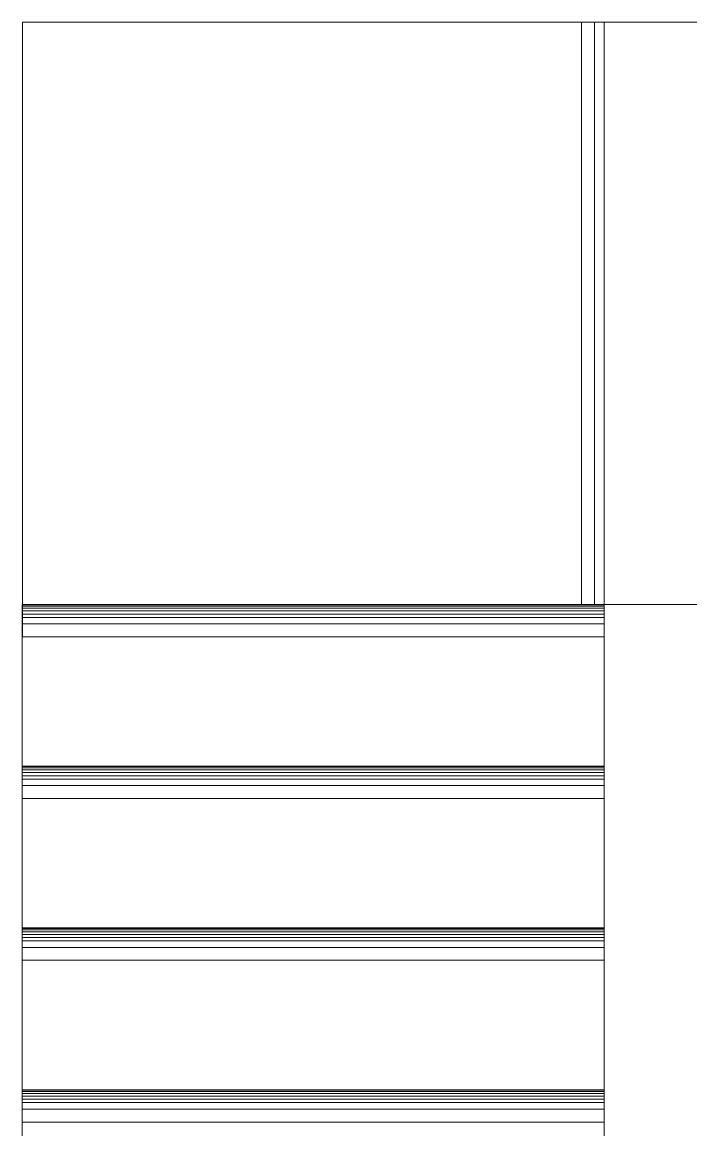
# Model space of a CAD drawing. Header units: millimetres. Extents: x -14320 to -12235, y 13306 to 17121.
# Drawn here: x -14320 to -13286, y 15409 to 17121 of the extents above; entities that cross this region are included whole.
import ezdxf

# ---------------------------------------------------------------- set-up
doc = ezdxf.new("R2010")
doc.units = ezdxf.units.MM
doc.layers.add('A-FLOR', color=192, linetype='Continuous', lineweight=9)
doc.layers.add('S-STRS', color=31, linetype='Continuous', lineweight=9)

# ---------------------------------------------------------------- blocks, each defined once
blk = doc.blocks.new('Смонтированная лестница - Марш_Внутренний_-296291-_3D_')
at = {"layer": 'S-STRS'}
mesh = blk.add_polyface(dxfattribs=at)
corners = [(-13175, 16221.1, 961.5), (-13175, 17121.1, 961.5), (-13455, 17121.1, 961.5), (-13455, 16221.1, 961.5)]
mesh.append_faces([[corners[k] for k in face] for face in [(0, 1, 2, 3)]])
mesh = blk.add_polyface(dxfattribs=at)
corners = [(-13455, 16221.1, 921.5), (-13455, 17121.1, 921.5), (-13175, 17121.1, 921.5), (-13175, 16221.1, 921.5)]
mesh.append_faces([[corners[k] for k in face] for face in [(0, 1, 2, 3)]])
mesh = blk.add_polyface(dxfattribs=at)
corners = [(-13455, 17121.1, 961.5), (-13175, 17121.1, 961.5), (-13169.8, 17121.1, 960.8), (-13165, 17121.1, 958.8), (-13160.9, 17121.1, 955.6), (-13157.7, 17121.1, 951.5), (-13155.7, 17121.1, 946.7), (-13155, 17121.1, 941.5), (-13155.7, 17121.1, 936.3), (-13157.7, 17121.1, 931.5), (-13160.9, 17121.1, 927.4), (-13165, 17121.1, 924.2), (-13169.8, 17121.1, 922.2), (-13175, 17121.1, 921.5), (-13455, 17121.1, 921.5)]
mesh.append_faces([[corners[k] for k in face] for face in [(11, 9, 10), (0, 13, 14)]], dxfattribs={"vtx0": -1})
mesh.append_faces([[corners[k] for k in face] for face in [(5, 9, 1, 3)]], dxfattribs={"vtx0": -1, "vtx1": -1, "vtx2": -1, "vtx3": -1})
mesh.append_faces([[corners[k] for k in face] for face in [(13, 0, 1, 9)]], dxfattribs={"vtx0": -1, "vtx2": -1, "vtx3": -1})
mesh.append_faces([[corners[k] for k in face] for face in [(2, 3, 1), (7, 8, 6)]], dxfattribs={"vtx1": -1})
mesh.append_faces([[corners[k] for k in face] for face in [(5, 6, 8, 9)]], dxfattribs={"vtx1": -1, "vtx3": -1})
mesh.append_faces([[corners[k] for k in face] for face in [(3, 4, 5)]], dxfattribs={"vtx2": -1})
mesh.append_faces([[corners[k] for k in face] for face in [(11, 12, 13, 9)]], dxfattribs={"vtx2": -1, "vtx3": -1})
mesh = blk.add_polyface(dxfattribs=at)
corners = [(-13455, 17121.1, 961.5), (-13455, 17121.1, 921.5), (-13455, 16221.1, 921.5), (-13455, 16221.1, 961.5)]
mesh.append_faces([[corners[k] for k in face] for face in [(0, 1, 2, 3)]])
mesh = blk.add_polyface(dxfattribs=at)
corners = [(-13435, 17121.1, 961.5), (-13455, 17121.1, 961.5), (-13455, 17121.1, 1119), (-13435, 17121.1, 1119)]
mesh.append_faces([[corners[k] for k in face] for face in [(0, 1, 2, 3)]])
mesh = blk.add_polyface(dxfattribs=at)
corners = [(-13435, 17121.1, 961.5), (-13435, 16221.1, 961.5), (-13455, 16221.1, 961.5), (-13455, 17121.1, 961.5)]
mesh.append_faces([[corners[k] for k in face] for face in [(0, 1, 2, 3)]])
mesh = blk.add_polyface(dxfattribs=at)
corners = [(-13455, 17121.1, 961.5), (-13455, 16221.1, 961.5), (-13455, 16221.1, 1119), (-13455, 17121.1, 1119)]
mesh.append_faces([[corners[k] for k in face] for face in [(0, 1, 2, 3)]])
mesh = blk.add_polyface(dxfattribs=at)
corners = [(-13455, 17121.1, 1119), (-13455, 16221.1, 1119), (-13435, 16221.1, 1119), (-13435, 17121.1, 1119)]
mesh.append_faces([[corners[k] for k in face] for face in [(0, 1, 2, 3)]])
mesh = blk.add_polyface(dxfattribs=at)
corners = [(-13435, 17121.1, 1119), (-13435, 16221.1, 1119), (-13435, 16221.1, 961.5), (-13435, 17121.1, 961.5)]
mesh.append_faces([[corners[k] for k in face] for face in [(0, 1, 2, 3)]])
mesh = blk.add_polyface(dxfattribs=at)
corners = [(-13185, 17121.1, 764), (-13205, 17121.1, 764), (-13205, 17121.1, 921.5), (-13185, 17121.1, 921.5)]
mesh.append_faces([[corners[k] for k in face] for face in [(0, 1, 2, 3)]])
mesh = blk.add_polyface(dxfattribs=at)
corners = [(-13185, 17121.1, 764), (-13185, 16221.1, 764), (-13205, 16221.1, 764), (-13205, 17121.1, 764)]
mesh.append_faces([[corners[k] for k in face] for face in [(0, 1, 2, 3)]])
mesh = blk.add_polyface(dxfattribs=at)
corners = [(-13205, 17121.1, 764), (-13205, 16221.1, 764), (-13205, 16221.1, 921.5), (-13205, 17121.1, 921.5)]
mesh.append_faces([[corners[k] for k in face] for face in [(0, 1, 2, 3)]])
mesh = blk.add_polyface(dxfattribs=at)
corners = [(-13205, 17121.1, 921.5), (-13205, 16221.1, 921.5), (-13185, 16221.1, 921.5), (-13185, 17121.1, 921.5)]
mesh.append_faces([[corners[k] for k in face] for face in [(0, 1, 2, 3)]])
mesh = blk.add_polyface(dxfattribs=at)
corners = [(-13185, 17121.1, 921.5), (-13185, 16221.1, 921.5), (-13185, 16221.1, 764), (-13185, 17121.1, 764)]
mesh.append_faces([[corners[k] for k in face] for face in [(0, 1, 2, 3)]])
mesh = blk.add_polyface(dxfattribs=at)
corners = [(-13175, 17121.1, 921.5), (-13169.8, 17121.1, 922.2), (-13165, 17121.1, 924.2), (-13160.9, 17121.1, 927.4), (-13157.7, 17121.1, 931.5), (-13155.7, 17121.1, 936.3), (-13155, 17121.1, 941.5), (-13155.7, 17121.1, 946.7), (-13157.7, 17121.1, 951.5), (-13160.9, 17121.1, 955.6), (-13165, 17121.1, 958.8), (-13169.8, 17121.1, 960.8), (-13175, 17121.1, 961.5), (-13175, 16221.1, 961.5), (-13169.8, 16221.1, 960.8), (-13165, 16221.1, 958.8), (-13160.9, 16221.1, 955.6), (-13157.7, 16221.1, 951.5), (-13155.7, 16221.1, 946.7), (-13155, 16221.1, 941.5), (-13155.7, 16221.1, 936.3), (-13157.7, 16221.1, 931.5), (-13160.9, 16221.1, 927.4), (-13165, 16221.1, 924.2), (-13169.8, 16221.1, 922.2), (-13175, 16221.1, 921.5)]
mesh.append_faces([[corners[k] for k in face] for face in [(13, 14, 11, 12)]], dxfattribs={"vtx1": -1})
mesh.append_faces([[corners[k] for k in face] for face in [(14, 15, 10, 11), (16, 17, 8, 9), (15, 16, 9, 10), (17, 18, 7, 8), (6, 7, 18, 19), (20, 21, 4, 5), (21, 22, 3, 4), (23, 24, 1, 2), (22, 23, 2, 3), (19, 20, 5, 6)]], dxfattribs={"vtx1": -1, "vtx3": -1})
mesh.append_faces([[corners[k] for k in face] for face in [(24, 25, 0, 1)]], dxfattribs={"vtx3": -1})
mesh = blk.add_polyface(dxfattribs=at)
corners = [(-13175, 16221.1, 961.5), (-13455, 16221.1, 961.5), (-13455, 16221.1, 921.5), (-13175, 16221.1, 921.5), (-13169.8, 16221.1, 922.2), (-13165, 16221.1, 924.2), (-13160.9, 16221.1, 927.4), (-13157.7, 16221.1, 931.5), (-13155.7, 16221.1, 936.3), (-13155, 16221.1, 941.5), (-13155.7, 16221.1, 946.7), (-13157.7, 16221.1, 951.5), (-13160.9, 16221.1, 955.6), (-13165, 16221.1, 958.8), (-13169.8, 16221.1, 960.8)]
mesh.append_faces([[corners[k] for k in face] for face in [(0, 13, 14)]], dxfattribs={"vtx0": -1})
mesh.append_faces([[corners[k] for k in face] for face in [(7, 11, 0, 3)]], dxfattribs={"vtx0": -1, "vtx1": -1, "vtx2": -1, "vtx3": -1})
mesh.append_faces([[corners[k] for k in face] for face in [(11, 7, 8)]], dxfattribs={"vtx0": -1, "vtx2": -1})
mesh.append_faces([[corners[k] for k in face] for face in [(10, 11, 8, 9)]], dxfattribs={"vtx1": -1})
mesh.append_faces([[corners[k] for k in face] for face in [(5, 6, 7)]], dxfattribs={"vtx2": -1})
mesh.append_faces([[corners[k] for k in face] for face in [(11, 12, 13, 0), (3, 4, 5, 7)]], dxfattribs={"vtx2": -1, "vtx3": -1})
mesh.append_faces([[corners[k] for k in face] for face in [(0, 1, 2, 3)]], dxfattribs={"vtx3": -1})
mesh = blk.add_polyface(dxfattribs=at)
corners = [(-13455, 16221.1, 1119), (-13455, 16221.1, 961.5), (-13435, 16221.1, 961.5), (-13435, 16221.1, 1119)]
mesh.append_faces([[corners[k] for k in face] for face in [(0, 1, 2, 3)]])
mesh = blk.add_polyface(dxfattribs=at)
corners = [(-13205, 16221.1, 921.5), (-13205, 16221.1, 764), (-13185, 16221.1, 764), (-13185, 16221.1, 921.5)]
mesh.append_faces([[corners[k] for k in face] for face in [(0, 1, 2, 3)]])
blk = doc.blocks.new('Смонтированная лестница - ___-296290-_3D_')
blk.add_blockref('Смонтированная лестница - Марш_Внутренний_-296291-_3D_', (0, 0))
blk = doc.blocks.new('Смонтированная лестница - Марш_Внутренний_-296534-_3D_')
at = {"layer": 'S-STRS'}
mesh = blk.add_polyface(dxfattribs=at)
corners = [(-14320, 16201.1, 1309.7), (-14320, 16206.3, 1310.4), (-14320, 16211.1, 1312.4), (-14320, 16215.3, 1315.6), (-14320, 16218.4, 1319.7), (-14320, 16220.4, 1324.6), (-14320, 16221.1, 1329.7), (-14320, 16220.4, 1334.9), (-14320, 16218.4, 1339.8), (-14320, 16215.3, 1343.9), (-14320, 16211.1, 1347.1), (-14320, 16206.3, 1349.1), (-14320, 16201.1, 1349.8), (-13420, 16201.1, 1349.8), (-13420, 16206.3, 1349.1), (-13420, 16211.1, 1347.1), (-13420, 16215.3, 1343.9), (-13420, 16218.4, 1339.8), (-13420, 16220.4, 1334.9), (-13420, 16221.1, 1329.7), (-13420, 16220.4, 1324.6), (-13420, 16218.4, 1319.7), (-13420, 16215.3, 1315.6), (-13420, 16211.1, 1312.4), (-13420, 16206.3, 1310.4), (-13420, 16201.1, 1309.7)]
mesh.append_faces([[corners[k] for k in face] for face in [(13, 14, 11, 12)]], dxfattribs={"vtx1": -1})
mesh.append_faces([[corners[k] for k in face] for face in [(14, 15, 10, 11), (16, 17, 8, 9), (15, 16, 9, 10), (17, 18, 7, 8), (6, 7, 18, 19), (20, 21, 4, 5), (21, 22, 3, 4), (23, 24, 1, 2), (22, 23, 2, 3), (19, 20, 5, 6)]], dxfattribs={"vtx1": -1, "vtx3": -1})
mesh.append_faces([[corners[k] for k in face] for face in [(24, 25, 0, 1)]], dxfattribs={"vtx3": -1})
mesh = blk.add_polyface(dxfattribs=at)
corners = [(-14320, 15921.1, 1349.8), (-14320, 16201.1, 1349.8), (-14320, 16206.3, 1349.1), (-14320, 16211.1, 1347.1), (-14320, 16215.3, 1343.9), (-14320, 16218.4, 1339.8), (-14320, 16220.4, 1334.9), (-14320, 16221.1, 1329.7), (-14320, 16220.4, 1324.6), (-14320, 16218.4, 1319.7), (-14320, 16215.3, 1315.6), (-14320, 16211.1, 1312.4), (-14320, 16206.3, 1310.4), (-14320, 16201.1, 1309.7), (-14320, 15921.1, 1309.7)]
mesh.append_faces([[corners[k] for k in face] for face in [(11, 9, 10), (0, 13, 14)]], dxfattribs={"vtx0": -1})
mesh.append_faces([[corners[k] for k in face] for face in [(3, 9, 1, 2)]], dxfattribs={"vtx0": -1, "vtx1": -1})
mesh.append_faces([[corners[k] for k in face] for face in [(13, 0, 1, 9)]], dxfattribs={"vtx0": -1, "vtx2": -1, "vtx3": -1})
mesh.append_faces([[corners[k] for k in face] for face in [(7, 8, 6)]], dxfattribs={"vtx1": -1})
mesh.append_faces([[corners[k] for k in face] for face in [(5, 6, 8, 9)]], dxfattribs={"vtx1": -1, "vtx3": -1})
mesh.append_faces([[corners[k] for k in face] for face in [(3, 4, 5, 9), (11, 12, 13, 9)]], dxfattribs={"vtx2": -1, "vtx3": -1})
mesh = blk.add_polyface(dxfattribs=at)
corners = [(-13420, 16201.1, 1349.8), (-13420, 15921.1, 1349.8), (-13420, 15921.1, 1309.7), (-13420, 16201.1, 1309.7), (-13420, 16206.3, 1310.4), (-13420, 16211.1, 1312.4), (-13420, 16215.3, 1315.6), (-13420, 16218.4, 1319.7), (-13420, 16220.4, 1324.6), (-13420, 16221.1, 1329.7), (-13420, 16220.4, 1334.9), (-13420, 16218.4, 1339.8), (-13420, 16215.3, 1343.9), (-13420, 16211.1, 1347.1), (-13420, 16206.3, 1349.1)]
mesh.append_faces([[corners[k] for k in face] for face in [(3, 7, 0, 2)]], dxfattribs={"vtx0": -1, "vtx1": -1, "vtx2": -1})
mesh.append_faces([[corners[k] for k in face] for face in [(11, 7, 8)]], dxfattribs={"vtx0": -1, "vtx2": -1})
mesh.append_faces([[corners[k] for k in face] for face in [(10, 11, 8, 9)]], dxfattribs={"vtx1": -1})
mesh.append_faces([[corners[k] for k in face] for face in [(0, 1, 2), (5, 6, 7)]], dxfattribs={"vtx2": -1})
mesh.append_faces([[corners[k] for k in face] for face in [(13, 14, 0, 7), (11, 12, 13, 7), (3, 4, 5, 7)]], dxfattribs={"vtx2": -1, "vtx3": -1})
mesh = blk.add_polyface(dxfattribs=at)
corners = [(-13420, 16201.1, 1349.8), (-14320, 16201.1, 1349.8), (-14320, 15921.1, 1349.8), (-13420, 15921.1, 1349.8)]
mesh.append_faces([[corners[k] for k in face] for face in [(0, 1, 2, 3)]])
mesh = blk.add_polyface(dxfattribs=at)
corners = [(-13420, 15921.1, 1309.7), (-14320, 15921.1, 1309.7), (-14320, 16201.1, 1309.7), (-13420, 16201.1, 1309.7)]
mesh.append_faces([[corners[k] for k in face] for face in [(0, 1, 2, 3)]])
mesh = blk.add_polyface(dxfattribs=at)
corners = [(-14320, 16191.1, 1159), (-14320, 16171.1, 1159), (-14320, 16171.1, 1309.7), (-14320, 16191.1, 1309.7)]
mesh.append_faces([[corners[k] for k in face] for face in [(0, 1, 2, 3)]])
mesh = blk.add_polyface(dxfattribs=at)
corners = [(-14320, 16191.1, 1309.7), (-13420, 16191.1, 1309.7), (-13420, 16191.1, 1159), (-14320, 16191.1, 1159)]
mesh.append_faces([[corners[k] for k in face] for face in [(0, 1, 2, 3)]])
mesh = blk.add_polyface(dxfattribs=at)
corners = [(-14320, 16191.1, 1159), (-13420, 16191.1, 1159), (-13420, 16171.1, 1159), (-14320, 16171.1, 1159)]
mesh.append_faces([[corners[k] for k in face] for face in [(0, 1, 2, 3)]])
mesh = blk.add_polyface(dxfattribs=at)
corners = [(-14320, 16171.1, 1309.7), (-13420, 16171.1, 1309.7), (-13420, 16191.1, 1309.7), (-14320, 16191.1, 1309.7)]
mesh.append_faces([[corners[k] for k in face] for face in [(0, 1, 2, 3)]])
mesh = blk.add_polyface(dxfattribs=at)
corners = [(-13420, 16171.1, 1309.7), (-13420, 16171.1, 1159), (-13420, 16191.1, 1159), (-13420, 16191.1, 1309.7)]
mesh.append_faces([[corners[k] for k in face] for face in [(0, 1, 2, 3)]])
mesh = blk.add_polyface(dxfattribs=at)
corners = [(-14320, 16171.1, 1159), (-13420, 16171.1, 1159), (-13420, 16171.1, 1309.7), (-14320, 16171.1, 1309.7)]
mesh.append_faces([[corners[k] for k in face] for face in [(0, 1, 2, 3)]])
mesh = blk.add_polyface(dxfattribs=at)
corners = [(-14320, 15671.1, 1540.5), (-14320, 15951.1, 1540.5), (-14320, 15956.3, 1539.8), (-14320, 15961.1, 1537.8), (-14320, 15965.3, 1534.6), (-14320, 15968.4, 1530.5), (-14320, 15970.4, 1525.7), (-14320, 15971.1, 1520.5), (-14320, 15970.4, 1515.3), (-14320, 15968.4, 1510.5), (-14320, 15965.3, 1506.4), (-14320, 15961.1, 1503.2), (-14320, 15956.3, 1501.2), (-14320, 15951.1, 1500.5), (-14320, 15671.1, 1500.5)]
mesh.append_faces([[corners[k] for k in face] for face in [(11, 9, 10), (0, 13, 14)]], dxfattribs={"vtx0": -1})
mesh.append_faces([[corners[k] for k in face] for face in [(3, 9, 1, 2)]], dxfattribs={"vtx0": -1, "vtx1": -1})
mesh.append_faces([[corners[k] for k in face] for face in [(13, 0, 1, 9)]], dxfattribs={"vtx0": -1, "vtx2": -1, "vtx3": -1})
mesh.append_faces([[corners[k] for k in face] for face in [(7, 8, 6)]], dxfattribs={"vtx1": -1})
mesh.append_faces([[corners[k] for k in face] for face in [(5, 6, 8, 9)]], dxfattribs={"vtx1": -1, "vtx3": -1})
mesh.append_faces([[corners[k] for k in face] for face in [(3, 4, 5, 9), (11, 12, 13, 9)]], dxfattribs={"vtx2": -1, "vtx3": -1})
mesh = blk.add_polyface(dxfattribs=at)
corners = [(-14320, 15951.1, 1500.5), (-14320, 15956.3, 1501.2), (-14320, 15961.1, 1503.2), (-14320, 15965.3, 1506.4), (-14320, 15968.4, 1510.5), (-14320, 15970.4, 1515.3), (-14320, 15971.1, 1520.5), (-14320, 15970.4, 1525.7), (-14320, 15968.4, 1530.5), (-14320, 15965.3, 1534.6), (-14320, 15961.1, 1537.8), (-14320, 15956.3, 1539.8), (-14320, 15951.1, 1540.5), (-13420, 15951.1, 1540.5), (-13420, 15956.3, 1539.8), (-13420, 15961.1, 1537.8), (-13420, 15965.3, 1534.6), (-13420, 15968.4, 1530.5), (-13420, 15970.4, 1525.7), (-13420, 15971.1, 1520.5), (-13420, 15970.4, 1515.3), (-13420, 15968.4, 1510.5), (-13420, 15965.3, 1506.4), (-13420, 15961.1, 1503.2), (-13420, 15956.3, 1501.2), (-13420, 15951.1, 1500.5)]
mesh.append_faces([[corners[k] for k in face] for face in [(13, 14, 11, 12)]], dxfattribs={"vtx1": -1})
mesh.append_faces([[corners[k] for k in face] for face in [(14, 15, 10, 11), (16, 17, 8, 9), (15, 16, 9, 10), (17, 18, 7, 8), (6, 7, 18, 19), (20, 21, 4, 5), (21, 22, 3, 4), (23, 24, 1, 2), (22, 23, 2, 3), (19, 20, 5, 6)]], dxfattribs={"vtx1": -1, "vtx3": -1})
mesh.append_faces([[corners[k] for k in face] for face in [(24, 25, 0, 1)]], dxfattribs={"vtx3": -1})
mesh = blk.add_polyface(dxfattribs=at)
corners = [(-13420, 15951.1, 1540.5), (-13420, 15671.1, 1540.5), (-13420, 15671.1, 1500.5), (-13420, 15951.1, 1500.5), (-13420, 15956.3, 1501.2), (-13420, 15961.1, 1503.2), (-13420, 15965.3, 1506.4), (-13420, 15968.4, 1510.5), (-13420, 15970.4, 1515.3), (-13420, 15971.1, 1520.5), (-13420, 15970.4, 1525.7), (-13420, 15968.4, 1530.5), (-13420, 15965.3, 1534.6), (-13420, 15961.1, 1537.8), (-13420, 15956.3, 1539.8)]
mesh.append_faces([[corners[k] for k in face] for face in [(3, 7, 0, 2)]], dxfattribs={"vtx0": -1, "vtx1": -1, "vtx2": -1})
mesh.append_faces([[corners[k] for k in face] for face in [(11, 7, 8)]], dxfattribs={"vtx0": -1, "vtx2": -1})
mesh.append_faces([[corners[k] for k in face] for face in [(10, 11, 8, 9)]], dxfattribs={"vtx1": -1})
mesh.append_faces([[corners[k] for k in face] for face in [(0, 1, 2), (5, 6, 7)]], dxfattribs={"vtx2": -1})
mesh.append_faces([[corners[k] for k in face] for face in [(13, 14, 0, 7), (11, 12, 13, 7), (3, 4, 5, 7)]], dxfattribs={"vtx2": -1, "vtx3": -1})
mesh = blk.add_polyface(dxfattribs=at)
corners = [(-13420, 15951.1, 1540.5), (-14320, 15951.1, 1540.5), (-14320, 15671.1, 1540.5), (-13420, 15671.1, 1540.5)]
mesh.append_faces([[corners[k] for k in face] for face in [(0, 1, 2, 3)]])
mesh = blk.add_polyface(dxfattribs=at)
corners = [(-13420, 15671.1, 1500.5), (-14320, 15671.1, 1500.5), (-14320, 15951.1, 1500.5), (-13420, 15951.1, 1500.5)]
mesh.append_faces([[corners[k] for k in face] for face in [(0, 1, 2, 3)]])
mesh = blk.add_polyface(dxfattribs=at)
corners = [(-14320, 15941.1, 1349.8), (-14320, 15921.1, 1349.8), (-14320, 15921.1, 1500.5), (-14320, 15941.1, 1500.5)]
mesh.append_faces([[corners[k] for k in face] for face in [(0, 1, 2, 3)]])
mesh = blk.add_polyface(dxfattribs=at)
corners = [(-14320, 15941.1, 1500.5), (-13420, 15941.1, 1500.5), (-13420, 15941.1, 1349.8), (-14320, 15941.1, 1349.8)]
mesh.append_faces([[corners[k] for k in face] for face in [(0, 1, 2, 3)]])
mesh = blk.add_polyface(dxfattribs=at)
corners = [(-14320, 15941.1, 1349.8), (-13420, 15941.1, 1349.8), (-13420, 15921.1, 1349.8), (-14320, 15921.1, 1349.8)]
mesh.append_faces([[corners[k] for k in face] for face in [(0, 1, 2, 3)]])
mesh = blk.add_polyface(dxfattribs=at)
corners = [(-14320, 15921.1, 1500.5), (-13420, 15921.1, 1500.5), (-13420, 15941.1, 1500.5), (-14320, 15941.1, 1500.5)]
mesh.append_faces([[corners[k] for k in face] for face in [(0, 1, 2, 3)]])
mesh = blk.add_polyface(dxfattribs=at)
corners = [(-13420, 15921.1, 1500.5), (-13420, 15921.1, 1349.8), (-13420, 15941.1, 1349.8), (-13420, 15941.1, 1500.5)]
mesh.append_faces([[corners[k] for k in face] for face in [(0, 1, 2, 3)]])
mesh = blk.add_polyface(dxfattribs=at)
corners = [(-14320, 15921.1, 1349.8), (-14320, 15921.1, 1309.7), (-13420, 15921.1, 1309.7), (-13420, 15921.1, 1349.8)]
mesh.append_faces([[corners[k] for k in face] for face in [(0, 1, 2, 3)]])
mesh = blk.add_polyface(dxfattribs=at)
corners = [(-14320, 15921.1, 1349.8), (-13420, 15921.1, 1349.8), (-13420, 15921.1, 1500.5), (-14320, 15921.1, 1500.5)]
mesh.append_faces([[corners[k] for k in face] for face in [(0, 1, 2, 3)]])
mesh = blk.add_polyface(dxfattribs=at)
corners = [(-14320, 15421.1, 1731.2), (-14320, 15701.1, 1731.2), (-14320, 15706.3, 1730.6), (-14320, 15711.1, 1728.6), (-14320, 15715.3, 1725.4), (-14320, 15718.4, 1721.3), (-14320, 15720.4, 1716.4), (-14320, 15721.1, 1711.3), (-14320, 15720.4, 1706.1), (-14320, 15718.4, 1701.2), (-14320, 15715.3, 1697.1), (-14320, 15711.1, 1693.9), (-14320, 15706.3, 1691.9), (-14320, 15701.1, 1691.2), (-14320, 15421.1, 1691.2)]
mesh.append_faces([[corners[k] for k in face] for face in [(11, 9, 10), (0, 13, 14)]], dxfattribs={"vtx0": -1})
mesh.append_faces([[corners[k] for k in face] for face in [(3, 9, 1, 2)]], dxfattribs={"vtx0": -1, "vtx1": -1})
mesh.append_faces([[corners[k] for k in face] for face in [(13, 0, 1, 9)]], dxfattribs={"vtx0": -1, "vtx2": -1, "vtx3": -1})
mesh.append_faces([[corners[k] for k in face] for face in [(7, 8, 6)]], dxfattribs={"vtx1": -1})
mesh.append_faces([[corners[k] for k in face] for face in [(5, 6, 8, 9)]], dxfattribs={"vtx1": -1, "vtx3": -1})
mesh.append_faces([[corners[k] for k in face] for face in [(3, 4, 5, 9), (11, 12, 13, 9)]], dxfattribs={"vtx2": -1, "vtx3": -1})
mesh = blk.add_polyface(dxfattribs=at)
corners = [(-14320, 15701.1, 1691.2), (-14320, 15706.3, 1691.9), (-14320, 15711.1, 1693.9), (-14320, 15715.3, 1697.1), (-14320, 15718.4, 1701.2), (-14320, 15720.4, 1706.1), (-14320, 15721.1, 1711.3), (-14320, 15720.4, 1716.4), (-14320, 15718.4, 1721.3), (-14320, 15715.3, 1725.4), (-14320, 15711.1, 1728.6), (-14320, 15706.3, 1730.6), (-14320, 15701.1, 1731.2), (-13420, 15701.1, 1731.2), (-13420, 15706.3, 1730.6), (-13420, 15711.1, 1728.6), (-13420, 15715.3, 1725.4), (-13420, 15718.4, 1721.3), (-13420, 15720.4, 1716.4), (-13420, 15721.1, 1711.3), (-13420, 15720.4, 1706.1), (-13420, 15718.4, 1701.2), (-13420, 15715.3, 1697.1), (-13420, 15711.1, 1693.9), (-13420, 15706.3, 1691.9), (-13420, 15701.1, 1691.2)]
mesh.append_faces([[corners[k] for k in face] for face in [(13, 14, 11, 12)]], dxfattribs={"vtx1": -1})
mesh.append_faces([[corners[k] for k in face] for face in [(14, 15, 10, 11), (16, 17, 8, 9), (15, 16, 9, 10), (17, 18, 7, 8), (6, 7, 18, 19), (20, 21, 4, 5), (21, 22, 3, 4), (23, 24, 1, 2), (22, 23, 2, 3), (19, 20, 5, 6)]], dxfattribs={"vtx1": -1, "vtx3": -1})
mesh.append_faces([[corners[k] for k in face] for face in [(24, 25, 0, 1)]], dxfattribs={"vtx3": -1})
mesh = blk.add_polyface(dxfattribs=at)
corners = [(-13420, 15701.1, 1731.2), (-13420, 15421.1, 1731.2), (-13420, 15421.1, 1691.2), (-13420, 15701.1, 1691.2), (-13420, 15706.3, 1691.9), (-13420, 15711.1, 1693.9), (-13420, 15715.3, 1697.1), (-13420, 15718.4, 1701.2), (-13420, 15720.4, 1706.1), (-13420, 15721.1, 1711.3), (-13420, 15720.4, 1716.4), (-13420, 15718.4, 1721.3), (-13420, 15715.3, 1725.4), (-13420, 15711.1, 1728.6), (-13420, 15706.3, 1730.6)]
mesh.append_faces([[corners[k] for k in face] for face in [(3, 7, 0, 2)]], dxfattribs={"vtx0": -1, "vtx1": -1, "vtx2": -1})
mesh.append_faces([[corners[k] for k in face] for face in [(11, 7, 8)]], dxfattribs={"vtx0": -1, "vtx2": -1})
mesh.append_faces([[corners[k] for k in face] for face in [(10, 11, 8, 9)]], dxfattribs={"vtx1": -1})
mesh.append_faces([[corners[k] for k in face] for face in [(0, 1, 2), (5, 6, 7)]], dxfattribs={"vtx2": -1})
mesh.append_faces([[corners[k] for k in face] for face in [(13, 14, 0, 7), (11, 12, 13, 7), (3, 4, 5, 7)]], dxfattribs={"vtx2": -1, "vtx3": -1})
mesh = blk.add_polyface(dxfattribs=at)
corners = [(-13420, 15701.1, 1731.2), (-14320, 15701.1, 1731.2), (-14320, 15421.1, 1731.2), (-13420, 15421.1, 1731.2)]
mesh.append_faces([[corners[k] for k in face] for face in [(0, 1, 2, 3)]])
mesh = blk.add_polyface(dxfattribs=at)
corners = [(-13420, 15421.1, 1691.2), (-14320, 15421.1, 1691.2), (-14320, 15701.1, 1691.2), (-13420, 15701.1, 1691.2)]
mesh.append_faces([[corners[k] for k in face] for face in [(0, 1, 2, 3)]])
mesh = blk.add_polyface(dxfattribs=at)
corners = [(-14320, 15691.1, 1540.5), (-14320, 15671.1, 1540.5), (-14320, 15671.1, 1691.2), (-14320, 15691.1, 1691.2)]
mesh.append_faces([[corners[k] for k in face] for face in [(0, 1, 2, 3)]])
mesh = blk.add_polyface(dxfattribs=at)
corners = [(-14320, 15691.1, 1691.2), (-13420, 15691.1, 1691.2), (-13420, 15691.1, 1540.5), (-14320, 15691.1, 1540.5)]
mesh.append_faces([[corners[k] for k in face] for face in [(0, 1, 2, 3)]])
mesh = blk.add_polyface(dxfattribs=at)
corners = [(-14320, 15691.1, 1540.5), (-13420, 15691.1, 1540.5), (-13420, 15671.1, 1540.5), (-14320, 15671.1, 1540.5)]
mesh.append_faces([[corners[k] for k in face] for face in [(0, 1, 2, 3)]])
mesh = blk.add_polyface(dxfattribs=at)
corners = [(-14320, 15671.1, 1691.2), (-13420, 15671.1, 1691.2), (-13420, 15691.1, 1691.2), (-14320, 15691.1, 1691.2)]
mesh.append_faces([[corners[k] for k in face] for face in [(0, 1, 2, 3)]])
mesh = blk.add_polyface(dxfattribs=at)
corners = [(-13420, 15671.1, 1691.2), (-13420, 15671.1, 1540.5), (-13420, 15691.1, 1540.5), (-13420, 15691.1, 1691.2)]
mesh.append_faces([[corners[k] for k in face] for face in [(0, 1, 2, 3)]])
mesh = blk.add_polyface(dxfattribs=at)
corners = [(-14320, 15671.1, 1540.5), (-14320, 15671.1, 1500.5), (-13420, 15671.1, 1500.5), (-13420, 15671.1, 1540.5)]
mesh.append_faces([[corners[k] for k in face] for face in [(0, 1, 2, 3)]])
mesh = blk.add_polyface(dxfattribs=at)
corners = [(-14320, 15671.1, 1540.5), (-13420, 15671.1, 1540.5), (-13420, 15671.1, 1691.2), (-14320, 15671.1, 1691.2)]
mesh.append_faces([[corners[k] for k in face] for face in [(0, 1, 2, 3)]])
mesh = blk.add_polyface(dxfattribs=at)
corners = [(-14320, 15171.1, 1922), (-14320, 15451.1, 1922), (-14320, 15456.3, 1921.3), (-14320, 15461.1, 1919.3), (-14320, 15465.3, 1916.1), (-14320, 15468.4, 1912), (-14320, 15470.4, 1907.2), (-14320, 15471.1, 1902), (-14320, 15470.4, 1896.8), (-14320, 15468.4, 1892), (-14320, 15465.3, 1887.9), (-14320, 15461.1, 1884.7), (-14320, 15456.3, 1882.7), (-14320, 15451.1, 1882), (-14320, 15171.1, 1882)]
mesh.append_faces([[corners[k] for k in face] for face in [(11, 9, 10), (0, 13, 14)]], dxfattribs={"vtx0": -1})
mesh.append_faces([[corners[k] for k in face] for face in [(3, 9, 1, 2)]], dxfattribs={"vtx0": -1, "vtx1": -1})
mesh.append_faces([[corners[k] for k in face] for face in [(13, 0, 1, 9)]], dxfattribs={"vtx0": -1, "vtx2": -1, "vtx3": -1})
mesh.append_faces([[corners[k] for k in face] for face in [(7, 8, 6)]], dxfattribs={"vtx1": -1})
mesh.append_faces([[corners[k] for k in face] for face in [(5, 6, 8, 9)]], dxfattribs={"vtx1": -1, "vtx3": -1})
mesh.append_faces([[corners[k] for k in face] for face in [(3, 4, 5, 9), (11, 12, 13, 9)]], dxfattribs={"vtx2": -1, "vtx3": -1})
mesh = blk.add_polyface(dxfattribs=at)
corners = [(-14320, 15451.1, 1882), (-14320, 15456.3, 1882.7), (-14320, 15461.1, 1884.7), (-14320, 15465.3, 1887.9), (-14320, 15468.4, 1892), (-14320, 15470.4, 1896.8), (-14320, 15471.1, 1902), (-14320, 15470.4, 1907.2), (-14320, 15468.4, 1912), (-14320, 15465.3, 1916.1), (-14320, 15461.1, 1919.3), (-14320, 15456.3, 1921.3), (-14320, 15451.1, 1922), (-13420, 15451.1, 1922), (-13420, 15456.3, 1921.3), (-13420, 15461.1, 1919.3), (-13420, 15465.3, 1916.1), (-13420, 15468.4, 1912), (-13420, 15470.4, 1907.2), (-13420, 15471.1, 1902), (-13420, 15470.4, 1896.8), (-13420, 15468.4, 1892), (-13420, 15465.3, 1887.9), (-13420, 15461.1, 1884.7), (-13420, 15456.3, 1882.7), (-13420, 15451.1, 1882)]
mesh.append_faces([[corners[k] for k in face] for face in [(13, 14, 11, 12)]], dxfattribs={"vtx1": -1})
mesh.append_faces([[corners[k] for k in face] for face in [(14, 15, 10, 11), (16, 17, 8, 9), (15, 16, 9, 10), (17, 18, 7, 8), (6, 7, 18, 19), (20, 21, 4, 5), (21, 22, 3, 4), (23, 24, 1, 2), (22, 23, 2, 3), (19, 20, 5, 6)]], dxfattribs={"vtx1": -1, "vtx3": -1})
mesh.append_faces([[corners[k] for k in face] for face in [(24, 25, 0, 1)]], dxfattribs={"vtx3": -1})
mesh = blk.add_polyface(dxfattribs=at)
corners = [(-13420, 15451.1, 1922), (-13420, 15171.1, 1922), (-13420, 15171.1, 1882), (-13420, 15451.1, 1882), (-13420, 15456.3, 1882.7), (-13420, 15461.1, 1884.7), (-13420, 15465.3, 1887.9), (-13420, 15468.4, 1892), (-13420, 15470.4, 1896.8), (-13420, 15471.1, 1902), (-13420, 15470.4, 1907.2), (-13420, 15468.4, 1912), (-13420, 15465.3, 1916.1), (-13420, 15461.1, 1919.3), (-13420, 15456.3, 1921.3)]
mesh.append_faces([[corners[k] for k in face] for face in [(3, 7, 0, 2)]], dxfattribs={"vtx0": -1, "vtx1": -1, "vtx2": -1})
mesh.append_faces([[corners[k] for k in face] for face in [(11, 7, 8)]], dxfattribs={"vtx0": -1, "vtx2": -1})
mesh.append_faces([[corners[k] for k in face] for face in [(10, 11, 8, 9)]], dxfattribs={"vtx1": -1})
mesh.append_faces([[corners[k] for k in face] for face in [(0, 1, 2), (5, 6, 7)]], dxfattribs={"vtx2": -1})
mesh.append_faces([[corners[k] for k in face] for face in [(13, 14, 0, 7), (11, 12, 13, 7), (3, 4, 5, 7)]], dxfattribs={"vtx2": -1, "vtx3": -1})
mesh = blk.add_polyface(dxfattribs=at)
corners = [(-13420, 15451.1, 1922), (-14320, 15451.1, 1922), (-14320, 15171.1, 1922), (-13420, 15171.1, 1922)]
mesh.append_faces([[corners[k] for k in face] for face in [(0, 1, 2, 3)]])
mesh = blk.add_polyface(dxfattribs=at)
corners = [(-13420, 15171.1, 1882), (-14320, 15171.1, 1882), (-14320, 15451.1, 1882), (-13420, 15451.1, 1882)]
mesh.append_faces([[corners[k] for k in face] for face in [(0, 1, 2, 3)]])
mesh = blk.add_polyface(dxfattribs=at)
corners = [(-14320, 15441.1, 1731.2), (-14320, 15421.1, 1731.2), (-14320, 15421.1, 1882), (-14320, 15441.1, 1882)]
mesh.append_faces([[corners[k] for k in face] for face in [(0, 1, 2, 3)]])
mesh = blk.add_polyface(dxfattribs=at)
corners = [(-14320, 15441.1, 1882), (-13420, 15441.1, 1882), (-13420, 15441.1, 1731.2), (-14320, 15441.1, 1731.2)]
mesh.append_faces([[corners[k] for k in face] for face in [(0, 1, 2, 3)]])
mesh = blk.add_polyface(dxfattribs=at)
corners = [(-14320, 15441.1, 1731.2), (-13420, 15441.1, 1731.2), (-13420, 15421.1, 1731.2), (-14320, 15421.1, 1731.2)]
mesh.append_faces([[corners[k] for k in face] for face in [(0, 1, 2, 3)]])
mesh = blk.add_polyface(dxfattribs=at)
corners = [(-14320, 15421.1, 1882), (-13420, 15421.1, 1882), (-13420, 15441.1, 1882), (-14320, 15441.1, 1882)]
mesh.append_faces([[corners[k] for k in face] for face in [(0, 1, 2, 3)]])
mesh = blk.add_polyface(dxfattribs=at)
corners = [(-13420, 15421.1, 1882), (-13420, 15421.1, 1731.2), (-13420, 15441.1, 1731.2), (-13420, 15441.1, 1882)]
mesh.append_faces([[corners[k] for k in face] for face in [(0, 1, 2, 3)]])
mesh = blk.add_polyface(dxfattribs=at)
corners = [(-14320, 15421.1, 1731.2), (-14320, 15421.1, 1691.2), (-13420, 15421.1, 1691.2), (-13420, 15421.1, 1731.2)]
mesh.append_faces([[corners[k] for k in face] for face in [(0, 1, 2, 3)]])
mesh = blk.add_polyface(dxfattribs=at)
corners = [(-14320, 15421.1, 1731.2), (-13420, 15421.1, 1731.2), (-13420, 15421.1, 1882), (-14320, 15421.1, 1882)]
mesh.append_faces([[corners[k] for k in face] for face in [(0, 1, 2, 3)]])
blk = doc.blocks.new('Смонтированная лестница - ___-296533-_3D_')
blk.add_blockref('Смонтированная лестница - Марш_Внутренний_-296534-_3D_', (0, 0))

msp = doc.modelspace()

# ---------------------------------------------------------------- block references
at = {"layer": 'S-STRS'}
for name in ['Смонтированная лестница - ___-296290-_3D_', 'Смонтированная лестница - ___-296533-_3D_']:
    msp.add_blockref(name, (0, 0), dxfattribs=at)

# ---------------------------------------------------------------- meshes
at = {"layer": 'A-FLOR'}
mesh = msp.add_polyface(dxfattribs=at)
corners = [(-13420, 17121.1, 1119), (-13420, 16171.1, 1119), (-14319.6, 16171.1, 1119), (-14319.6, 17121.1, 1119)]
mesh.append_faces([[corners[k] for k in face] for face in [(0, 1, 2, 3)]])
mesh = msp.add_polyface(dxfattribs=at)
corners = [(-14319.6, 16171.1, 1159), (-13420, 16171.1, 1159), (-13420, 17121.1, 1159), (-14319.6, 17121.1, 1159)]
mesh.append_faces([[corners[k] for k in face] for face in [(0, 1, 2, 3)]])
mesh = msp.add_polyface(dxfattribs=at)
corners = [(-14319.6, 17121.1, 1119), (-14319.6, 17121.1, 1159), (-13420, 17121.1, 1159), (-13420, 17121.1, 1119)]
mesh.append_faces([[corners[k] for k in face] for face in [(0, 1, 2, 3)]])
mesh = msp.add_polyface(dxfattribs=at)
corners = [(-14319.6, 16171.1, 1119), (-14319.6, 16171.1, 1159), (-14319.6, 17121.1, 1159), (-14319.6, 17121.1, 1119)]
mesh.append_faces([[corners[k] for k in face] for face in [(0, 1, 2, 3)]])
mesh = msp.add_polyface(dxfattribs=at)
corners = [(-13420, 17121.1, 1119), (-13420, 17121.1, 1159), (-13420, 16171.1, 1159), (-13420, 16171.1, 1119)]
mesh.append_faces([[corners[k] for k in face] for face in [(0, 1, 2, 3)]])
mesh = msp.add_polyface(dxfattribs=at)
corners = [(-13420, 16171.1, 1119), (-13420, 16171.1, 1159), (-14319.6, 16171.1, 1159), (-14319.6, 16171.1, 1119)]
mesh.append_faces([[corners[k] for k in face] for face in [(0, 1, 2, 3)]])

doc.saveas('drawing.dxf')
